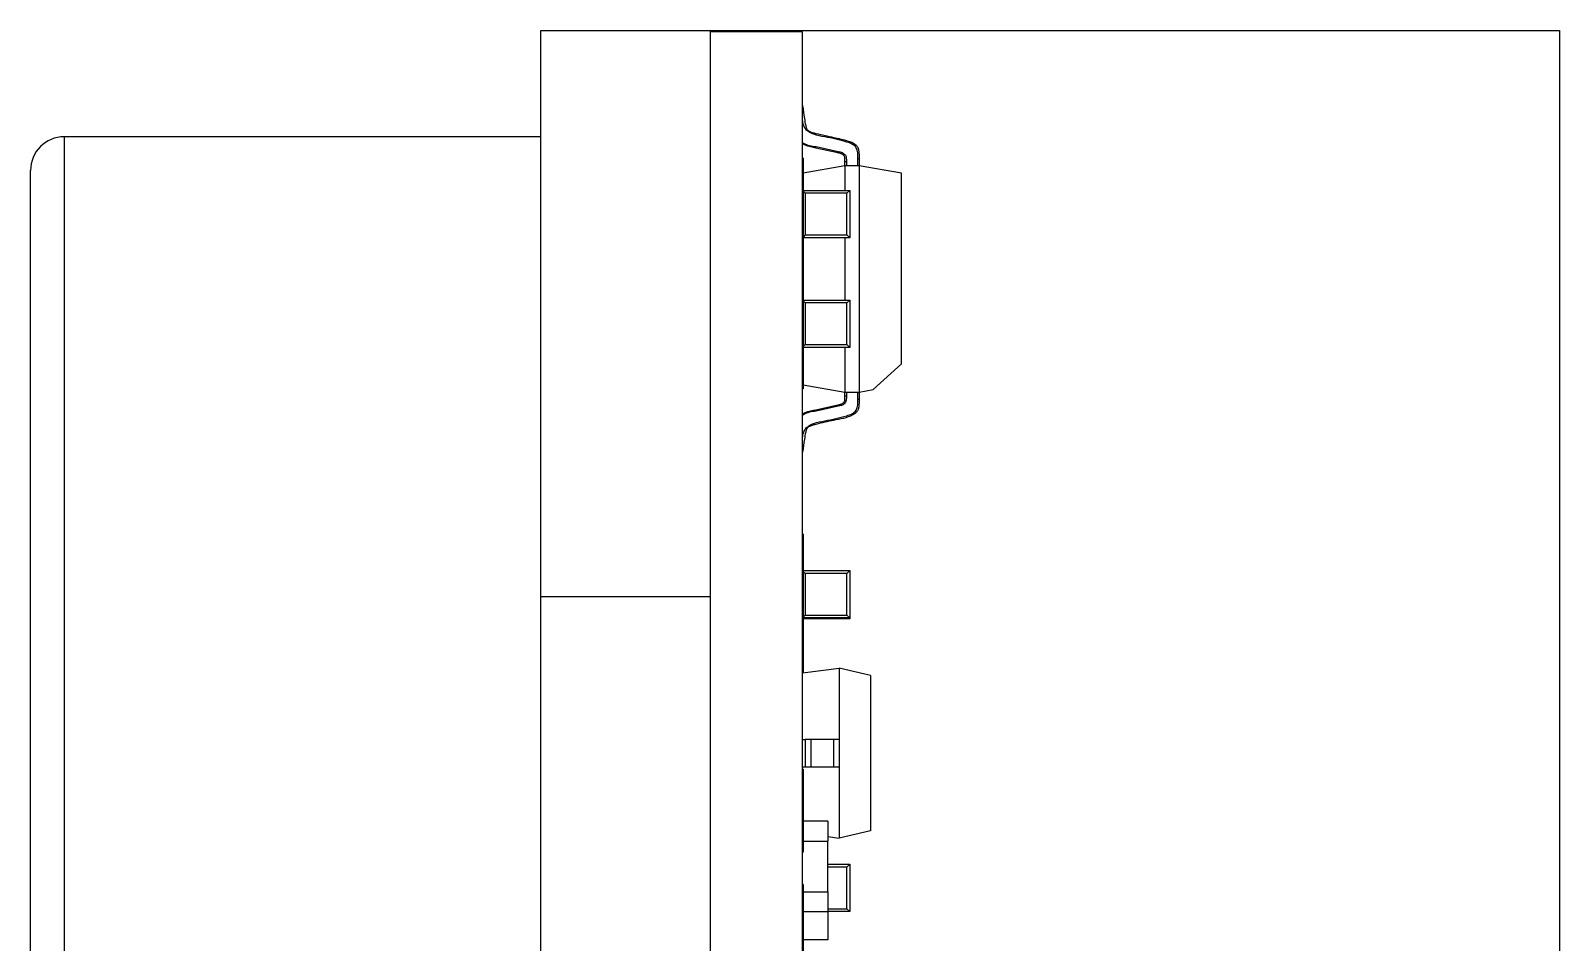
# Model space of a CAD drawing. Header units: millimetres. Extents: x 53 to 376, y 29 to 265.
# Drawn here: x 256.87 to 270.37, y 97.18 to 105.24 of the extents above; entities that cross this region are included whole.
import ezdxf

# ---------------------------------------------------------------- set-up
doc = ezdxf.new("R2010")
doc.units = ezdxf.units.MM

msp = doc.modelspace()

# ---------------------------------------------------------------- linework, layer by layer
at = {"color": 7, "linetype": 'Continuous', "lineweight": 25}
for p, q in [((261.3728, 100.2378), (261.3728, 105.2378)), ((261.3728, 105.2378), (262.8728, 105.2378)), ((262.8728, 105.2378), (270.3728, 105.2378)), ((262.8728, 105.2263), (262.8728, 105.2378)), ((263.6856, 105.2263), (262.8728, 105.2263)), ((262.8728, 82.4806), (262.8728, 105.2263)), ((263.6856, 82.4806), (263.6856, 105.2263)), ((270.3728, 105.2378), (270.3728, 82.5278)), ((263.6858, 104.5752), (263.6861, 104.5735)), ((261.3728, 104.2992), (257.1633, 104.2992)), ((263.8042, 104.1999), (263.8069, 104.2122)), ((263.9981, 104.1573), (263.8042, 104.1999)), ((263.8069, 104.2122), (264.0008, 104.1695)), ((263.9981, 104.1573), (264.0008, 104.1695)), ((263.6919, 104.1096), (263.6856, 104.1096)), ((263.6919, 104.1096), (263.6919, 103.1449)), ((264.0606, 104.0435), (263.6919, 103.9785)), ((264.0606, 104.0795), (264.0731, 104.0795)), ((264.0606, 104.0435), (264.0606, 104.0795)), ((264.0606, 104.0435), (264.0606, 103.825)), ((264.1856, 104.0435), (264.0606, 104.0435)), ((264.0731, 104.0795), (264.0731, 104.0435)), ((264.1731, 104.0435), (264.1731, 104.1053)), ((264.1856, 104.1053), (264.1731, 104.1053)), ((264.1856, 104.1053), (264.1856, 104.0435)), ((264.1856, 104.0435), (264.1856, 102.0435)), ((264.5606, 103.9774), (264.1856, 104.0435)), ((256.8657, 96.6467), (256.8657, 104.0016)), ((264.5606, 102.2935), (264.5606, 103.9774)), ((263.6919, 103.825), (264.1034, 103.825)), ((263.7097, 103.7996), (263.6919, 103.8174)), ((263.7097, 103.7996), (263.7097, 103.4313)), ((264.078, 103.7996), (263.7097, 103.7996)), ((264.1034, 103.825), (264.078, 103.7996)), ((264.078, 103.4313), (264.078, 103.7996)), ((264.1034, 103.825), (264.1034, 103.4059)), ((263.7097, 103.4313), (263.6919, 103.4135)), ((264.1034, 103.4059), (263.6919, 103.4059)), ((263.7097, 103.4313), (264.078, 103.4313)), ((264.0606, 103.4059), (264.0606, 102.8561)), ((264.1034, 103.4059), (264.078, 103.4313)), ((263.6919, 103.1449), (263.6856, 103.1449)), ((263.6919, 103.1449), (263.6919, 102.0722)), ((263.6919, 102.8561), (264.1034, 102.8561)), ((263.7097, 102.8307), (263.6919, 102.8485)), ((264.078, 102.8307), (263.7097, 102.8307)), ((263.7097, 102.8307), (263.7097, 102.4624)), ((264.1034, 102.8561), (264.078, 102.8307)), ((264.078, 102.4624), (264.078, 102.8307)), ((264.1034, 102.8561), (264.1034, 102.437)), ((263.7097, 102.4624), (263.6919, 102.4446)), ((264.1034, 102.437), (263.6919, 102.437)), ((263.7097, 102.4624), (264.078, 102.4624)), ((264.0606, 102.437), (264.0606, 102.0435)), ((264.1034, 102.437), (264.078, 102.4624)), ((264.3106, 102.0656), (264.5606, 102.2935)), ((263.6919, 102.0722), (263.6856, 102.0722)), ((263.6919, 102.1085), (264.0606, 102.0435)), ((264.0606, 102.0435), (264.1856, 102.0435)), ((264.0606, 102.0075), (264.0606, 102.0435)), ((264.0731, 102.0075), (264.0606, 102.0075)), ((264.0731, 102.0435), (264.0731, 102.0075)), ((264.1731, 101.9817), (264.1731, 102.0435)), ((264.1731, 101.9817), (264.1856, 101.9817)), ((264.1856, 102.0435), (264.3106, 102.0656)), ((264.1856, 102.0435), (264.1856, 101.9817)), ((263.8042, 101.8871), (263.9981, 101.9298)), ((263.8069, 101.8749), (263.8042, 101.8871)), ((264.0008, 101.9176), (263.8069, 101.8749)), ((264.0008, 101.9176), (263.9981, 101.9298)), ((263.6861, 101.5135), (263.6858, 101.5119)), ((263.6919, 100.7889), (263.6856, 100.7889)), ((263.6919, 100.7889), (263.6919, 99.7161)), ((263.6919, 100.466), (264.1034, 100.466)), ((263.7097, 100.4406), (263.6919, 100.4584)), ((264.078, 100.4406), (263.7097, 100.4406)), ((263.7097, 100.4406), (263.7097, 100.0723)), ((264.1034, 100.466), (264.078, 100.4406)), ((264.078, 100.0723), (264.078, 100.4406)), ((264.1034, 100.466), (264.1034, 100.0469)), ((261.3728, 100.2378), (262.8728, 100.2378)), ((261.3728, 87.5278), (261.3728, 100.2378)), ((263.7097, 100.0723), (263.6919, 100.0545)), ((264.1034, 100.0469), (263.6919, 100.0469)), ((264.1034, 100.0382), (263.6919, 100.0382)), ((263.7097, 100.0723), (264.078, 100.0723)), ((264.1034, 100.0469), (264.078, 100.0723)), ((264.1034, 100.0382), (264.0947, 100.0469)), ((264.1034, 100.0469), (264.1034, 100.0382)), ((263.6919, 99.7161), (263.6856, 99.7161)), ((263.6919, 99.7161), (263.6919, 99.563)), ((263.6856, 99.5622), (264.0106, 99.6021)), ((264.0106, 99.6021), (264.0106, 98.973)), ((264.2856, 99.5387), (264.0106, 99.6021)), ((264.2856, 99.5387), (264.2856, 98.1656)), ((263.6856, 98.973), (263.7093, 98.973)), ((263.7093, 98.973), (263.7093, 98.7313)), ((263.7593, 98.973), (263.7093, 98.973)), ((263.7593, 98.973), (263.7593, 98.7313)), ((263.9606, 98.973), (263.7593, 98.973)), ((263.9606, 98.973), (263.9606, 98.7313)), ((264.0106, 98.973), (263.9606, 98.973)), ((264.0106, 98.973), (264.0106, 98.7313)), ((263.6856, 98.7313), (263.7093, 98.7313)), ((263.6919, 98.7111), (263.6856, 98.7111)), ((263.6919, 98.7111), (263.6919, 97.9764)), ((263.7093, 98.7313), (263.7593, 98.7313)), ((263.7593, 98.7313), (263.9606, 98.7313)), ((263.9606, 98.7313), (264.0106, 98.7313)), ((264.0106, 98.7313), (264.0106, 98.1021)), ((263.9093, 98.2508), (263.6919, 98.2508)), ((263.9093, 98.2508), (263.9093, 98.0757)), ((263.6919, 98.0757), (263.9093, 98.0757)), ((263.908, 97.6257), (263.908, 98.0757)), ((263.9093, 98.1146), (264.0106, 98.1021)), ((264.2856, 98.1656), (264.0106, 98.1021)), ((263.6919, 97.9764), (263.6856, 97.9764)), ((263.908, 97.8708), (264.1034, 97.8708)), ((264.1034, 97.8708), (264.078, 97.8454)), ((264.078, 97.4771), (264.078, 97.8454)), ((264.1034, 97.8708), (264.1034, 97.4517)), ((263.6919, 97.691), (263.6856, 97.691)), ((263.6919, 97.691), (263.6919, 96.9563)), ((263.6919, 97.6257), (263.9093, 97.6257)), ((263.9093, 97.6257), (263.9093, 97.4507)), ((263.9093, 97.4507), (263.6919, 97.4507)), ((264.1034, 97.4517), (263.9093, 97.4517)), ((263.9093, 97.4507), (263.9093, 97.2018)), ((264.1034, 97.4517), (264.078, 97.4771)), ((263.9093, 97.2018), (263.6919, 97.2018))]:
    msp.add_line(p, q, dxfattribs=at)
at = {"color": 8, "linetype": 'Continuous', "lineweight": 25}
for p, q in [((257.1633, 104.2992), (257.1633, 96.349)), ((264.078, 97.8454), (263.908, 97.8454)), ((263.9093, 97.4771), (264.078, 97.4771))]:
    msp.add_line(p, q, dxfattribs=at)
at = {"color": 7, "linetype": 'Continuous', "lineweight": 25}
msp.add_arc((257.1633, 104.0016), 0.2977, 90, 180, dxfattribs=at)
for points, knots in [([(263.6861, 104.5735), (263.6913, 104.536), (263.6995, 104.4771), (263.7109, 104.4081), (263.7198, 104.3723), (263.7309, 104.3577), (263.7556, 104.3407), (263.8344, 104.3214), (263.951, 104.2951), (264.0614, 104.2724), (264.1273, 104.2485), (264.1575, 104.2294), (264.1755, 104.2037), (264.1864, 104.1619), (264.1859, 104.1287), (264.1856, 104.1053)], [0, 0, 0, 0, 0.1421568, 0.22307, 0.2644542, 0.2778597, 0.2907653, 0.3762436, 0.5765279, 0.7441083, 0.7977675, 0.8395503, 0.8757387, 0.9127654, 1, 1, 1, 1]), ([(264.1731, 104.1053), (264.1751, 104.1408), (264.1782, 104.1939), (264.1236, 104.2388), (264.0284, 104.267), (263.9143, 104.2939), (263.7861, 104.3138), (263.6832, 104.3748), (263.6847, 104.4557), (263.6856, 104.5023)], [0, 0, 0, 0, 0.13698058, 0.20504429, 0.27421707, 0.55102559, 0.689429, 0.82129882, 1, 1, 1, 1]), ([(263.6856, 104.2495), (263.6883, 104.2476), (263.7236, 104.2239), (263.767, 104.2178), (263.8069, 104.2122)], [0, 0, 0, 0, 0.0782192, 1, 1, 1, 1]), ([(263.8042, 104.1999), (263.7716, 104.2062), (263.7307, 104.2141), (263.6932, 104.2316), (263.6856, 104.2352)], [0, 0, 0, 0, 0.7962882, 1, 1, 1, 1]), ([(264.0606, 104.0795), (264.0606, 104.0899), (264.0607, 104.1049), (264.0569, 104.1238), (264.0508, 104.1357), (264.0405, 104.1442), (264.0229, 104.1519), (264.0082, 104.1551), (263.9981, 104.1573)], [0, 0, 0, 0, 0.2692819, 0.3897748, 0.4999979, 0.6101988, 0.7307225, 1, 1, 1, 1]), ([(264.0008, 104.1695), (264.0129, 104.1671), (264.0368, 104.1625), (264.0746, 104.1336), (264.0736, 104.1001), (264.0731, 104.0795)], [0, 0, 0, 0, 0.282396, 0.5591911, 1, 1, 1, 1]), ([(263.6856, 101.5848), (263.6847, 101.6313), (263.6832, 101.7123), (263.7861, 101.7733), (263.9143, 101.7931), (264.0284, 101.8201), (264.1236, 101.8482), (264.1782, 101.8931), (264.1751, 101.9462), (264.1731, 101.9817)], [0, 0, 0, 0, 0.1787007, 0.3105706, 0.4489741, 0.7257832, 0.7949555, 0.8630193, 1, 1, 1, 1]), ([(264.1856, 101.9817), (264.1859, 101.9584), (264.1864, 101.9251), (264.1755, 101.8833), (264.1575, 101.8575), (264.0887, 101.8152), (263.9638, 101.7967), (263.8345, 101.7655), (263.7556, 101.7463), (263.7309, 101.7293), (263.7198, 101.7148), (263.7109, 101.6789), (263.6995, 101.61), (263.6913, 101.551), (263.6861, 101.5135)], [0, 0, 0, 0, 0.0872671, 0.1243076, 0.1605086, 0.202307, 0.4232567, 0.6236158, 0.7091259, 0.7220357, 0.7354471, 0.7768467, 0.8577896, 1, 1, 1, 1]), ([(263.9981, 101.9298), (264.0082, 101.9319), (264.0229, 101.9351), (264.0405, 101.9429), (264.0508, 101.9513), (264.0569, 101.9633), (264.0607, 101.9822), (264.0606, 101.9972), (264.0606, 102.0075)], [0, 0, 0, 0, 0.2692776, 0.3898013, 0.5000022, 0.6102253, 0.7307261, 1, 1, 1, 1]), ([(264.0731, 102.0075), (264.0734, 101.9952), (264.074, 101.9708), (264.0539, 101.9277), (264.021, 101.9214), (264.0008, 101.9176)], [0, 0, 0, 0, 0.2822379, 0.559303, 1, 1, 1, 1]), ([(263.6856, 101.8518), (263.6932, 101.8554), (263.7307, 101.8729), (263.7716, 101.8808), (263.8042, 101.8871)], [0, 0, 0, 0, 0.2037143, 1, 1, 1, 1]), ([(263.8069, 101.8749), (263.767, 101.8692), (263.7236, 101.8631), (263.6883, 101.8394), (263.6856, 101.8375)], [0, 0, 0, 0, 0.921781, 1, 1, 1, 1])]:
    msp.add_open_spline(points, degree=3, knots=knots, dxfattribs=at)

doc.saveas('drawing.dxf')
